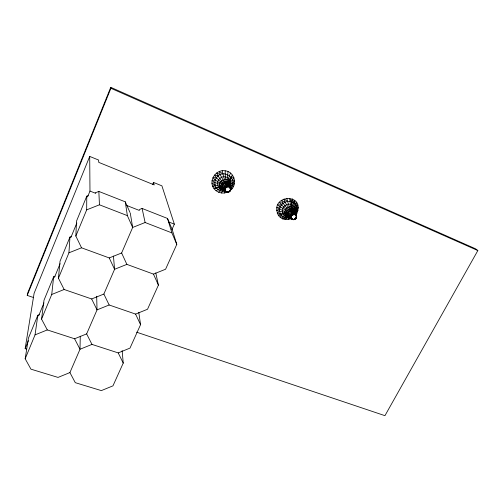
<?xml version="1.0" encoding="UTF-8"?>
<svg xmlns="http://www.w3.org/2000/svg" width="503" height="503" viewBox="0 0 503 503"><rect width="100%" height="100%" fill="white"/><g stroke="black" fill="none" stroke-linecap="round" stroke-linejoin="round"><path stroke-width="0.75" d="M130.283 213.134L132.654 227.469L121.625 252.984L109.239 257.932L81.53 247.803L75.852 236.058L86.679 209.852L86.761 196.189L88.182 195.629M292.375 219.478C299.662 221.358 296.166 209.405 290.979 214.592C290.904 215.85 290.313 219.189 292.3 219.025L293.985 219.528L296.034 218.189C297.644 215.403 293.192 212.844 291.633 215.756C290.897 217.101 291.841 218.56 292.375 219.478C288.766 215.649 283.698 213.435 278.455 215.536C268.061 193.913 307.786 192.272 295.965 214.875M295.129 214.058C299.291 208.82 293.934 203.816 292.312 199.031C290.231 203.941 291.847 209.512 294.632 213.8C296.154 214.548 297.198 216.328 296.355 217.944C294.425 221.509 290.998 218.66 288.98 216.831C279.435 215.121 288.074 201.734 293.909 208.726C294.532 211.229 296.21 215.674 296.644 217.114M229.173 191.423L228.519 192.064L226.985 192.152C228.651 192.486 230.569 191.316 230.468 189.537C230.336 183.645 221.339 189.046 226.771 191.725C228.488 192.071 230.355 191.354 230.707 189.618C228.896 184.098 228.896 180.231 232.575 175.176C228.085 179.231 229.161 184.746 230.707 189.618C230.443 191.297 228.67 192.492 227.004 192.171L225.69 191.404C223.087 187.745 217.95 185.733 214.045 188.726C208.009 181.03 215.781 169.083 225.206 170.787C234.543 171.674 237.913 184.909 230.387 190.329M80.273 336.205L80.002 349.258L69.917 372.572L58.027 377.413L30.941 369.164L25.175 358.771L28.432 338.117L37.819 315.274L39.265 314.689M230.707 189.618L230.751 188.889L230.475 190.354L229.632 191.033M295.588 217.975L295.733 218.811L293.708 219.736L291.325 218.635L290.476 217.466C289.357 212.436 298.002 215.41 292.916 210.575C283.654 209.399 289.338 221.66 295.135 219.277C295.286 218.843 295.94 218 296.537 217.56C297.154 216.347 294.915 220.182 296.204 218.214L296.663 216.51M225.394 186.343L224.602 188.015L225.419 190.543C225.262 191.737 224.539 189.851 224.344 189.549C221.477 185.003 215.699 186.324 211.958 183.356L214.775 182.677C218.874 182.809 222.068 187.204 224.816 188.531L225.507 187.11L226.84 186.299L228.381 186.211L230.028 186.971L227.846 185.607L225.394 186.343L224.244 188.656L224.709 190.367L224.244 188.656L224.803 186.99C222.093 182.35 217.233 179.577 214.492 175.031L218.069 176.006L225.394 186.343L226.124 186.626L227.909 185.89L228.658 186.06L229.902 186.921L230.343 188.348M230.003 190.543C230.833 189.549 230.034 188.581 230.242 187.531C225.614 183.35 225.017 176.729 225.206 170.787M230.594 188.109L230.255 187.437L230.475 190.354L229.236 191.511L227.004 192.171M230.751 188.889L230.468 189.537M296.305 217.177L296.273 216.271C295.242 212.555 291.174 207.739 293.777 203.061C288.093 198.427 278.731 203.941 279.599 211.134L277.191 213.121L284.968 213.819L288.018 215.491L291.74 219.094L290.803 217.189L291.539 214.039L283.076 203.319L281.435 200.433L285 202.137L292.205 213.63L293.023 214.096L293.922 213.656C289.747 209.556 288.137 203.803 286.785 198.295M230.129 187.669L226.979 185.626L224.382 179.364L222.917 173.9L219.314 171.504L220.213 174.66L226.143 185.877L224.885 188.015C224.659 188.531 225.922 189.304 224.709 189.574C223.841 183.67 216.152 181.954 212.914 177.578L216.372 177.867C223.238 167.53 239.057 179.156 230.255 188.455M230.355 189.53L230.726 188.921M295.123 218.987L293.123 219.591L291.325 218.635M75.852 236.058L76.519 221.106L86.761 196.189M227.972 192.203L227.991 191.863M283.076 203.319L279.291 202.432L290.979 214.592L290.35 215.994L290.476 217.466M295.035 218.528L295.135 219.277L294.507 219.17M296.537 215.8L296.412 216.095L296.236 215.158L296.607 216.617C296.701 215.454 294.833 212.844 294.28 214.53L291.111 215.749C291.639 216.567 290.753 218.39 291.111 215.749L285.126 210.065L277.713 204.878L281.479 204.922M291.859 219.069L291.13 217.944L291.111 215.749L292.985 214.36L294.538 214.215L294.859 214.662L295.311 214.152L292.224 210.417L290.734 206.859L289.627 198.295L291.444 201.778M290.916 217.246L290.879 216.655L291.256 216.774L291.514 218.528M227.098 192.039L226.771 191.725C225.948 192.297 224.03 190.341 225.218 190.033L224.797 189.587L224.904 188.568L225.784 187.493L228.406 186.33L226.979 185.626L224.59 183.136C217.724 185.997 227.865 196.459 230.299 190.077L230.374 189.719M113.445 256.084L114.571 269.3L103.87 294.048L91.653 298.958L64.151 289.495L58.442 278.222L68.936 252.814L69.967 237.051L71.369 236.492M230.563 173.076C228.243 177.421 227.281 183.708 229.764 187.588L230.192 187.6L230.581 188.983M229.89 190.738L229.846 191.215M294.764 212.266L294.488 209.826L296.204 206.45L296.512 202.439C293.28 206.199 293.35 211.43 296.236 215.341L296.33 216.045M296.141 215.397L295.77 214.624L293.922 213.656L295.311 214.152M58.442 278.222L60.02 261.246L69.967 237.051M96.683 296.223L97.029 309.879L86.642 333.891L74.589 338.77L47.295 329.924L41.554 319.103L51.734 294.469L53.658 276.732L55.041 276.178M226.425 191.819L226.205 191.436C224.703 191.63 224.237 189.103 224.552 187.94L224.803 186.99L225.507 187.11L226.979 185.626M292.312 199.031L291.979 207.192L294.5 213.605M41.554 319.103L44 300.234L53.658 276.732M25.175 358.771L35.047 334.866L37.819 315.274M291.155 215.655L290.872 215.447C291.438 215.862 292.413 214.586 292.476 213.913L292.947 213.391L291.262 210.417M224.709 190.367C222.1 186.965 217.629 187.317 214.045 188.726C216.46 191.844 220.459 193.454 224.363 193.02L224.916 190.279L224.659 188.958C224.294 190.995 226.658 192.649 228.519 192.064M26.64 349.12L25.15 348.648L34.11 293.293L89.71 156.42L98.632 160.055L98.751 162.368L154.22 184.922L153.49 182.413L161.909 185.846L174.352 224.168L171.793 229.89M294.576 219.27L293.928 219.736L293.985 219.421M33.179 297.411L27.225 295.412L27.646 293.111L110.742 87.327L475.454 248.752L477.85 250.544L384.946 415.673L136.552 332.162M228.048 171.58L227.086 179.734L228.676 185.827M224.363 193.02L227.243 192.278C223.577 191.021 218.912 191.863 216.453 188.065C214.297 185.085 214.328 180.904 216.372 177.867M227.985 192.19L226.369 191.882L225.369 190.914M224.59 183.136L226.759 182.815L228.582 183.582C233.065 194.177 226.715 182.664 232.436 180.2L234.593 180.558L232.713 182.765L230.16 184.582L229.632 186.827C232.726 171.636 209.826 183.67 223.992 189.713L223.125 190.272L221.414 193.014M224.816 188.531L224.722 188.99L224.715 187.738L224.445 188.776M230.707 189.505L230.311 190.668L230.129 190.304L230.644 189.945M230.67 188.958L229.745 186.978L226.143 185.877M224.602 188.015L227.13 185.915L227.909 185.89L226.759 182.815M292.979 219.692L293.796 219.39M290.948 216.692L286.459 212.486L279.687 208.965L276.631 210.411L279.599 211.134L280.07 213.215L278.455 215.536C280.68 218.535 284.478 220.018 288.156 219.578L289.275 217.164C282.969 218.34 279.731 209.217 284.981 205.746C289.778 201.25 297.914 207.117 294.827 213.008L295.902 212.788L298.072 210.373L295.324 211.398L294.695 212.323L294.752 211.053L296.657 208.525L297.745 204.872L296.204 206.45M281.07 215.064L280.322 217.503C282.887 216.365 286.144 214.819 288.728 216.736L287.571 217.17L285.346 219.591L284.855 217.83L282.529 216.573L280.07 213.215M229.657 187.147L228.4 186.261L227.608 186.16L227.519 186.745M296.305 218.038L296.11 217.642L295.94 218.145M293.777 203.061L294.657 200.446L295.223 204.583M225.162 190.26L225.834 191.429M225.696 191.517L222.961 188.895M294.563 213.712L292.916 210.575M224.753 188.487L224.344 189.549M27.225 295.412L110.912 88.277L110.742 87.327M25.15 348.648L28.438 340.663M38.593 315.972L43.968 302.9M54.425 277.486L60.102 263.691M70.854 237.548L76.833 223.024M87.585 196.887L89.974 191.077L89.71 156.42M290.35 215.994L290.747 217.749L291.941 219.025L293.067 219.427L291.677 218.937L292.325 219.484M152.554 184.576L153.49 182.413M227.123 191.913L227.897 191.888M122.141 350.61L123.229 363.097L112.961 385.845L101.336 390.611L75.28 382.67L69.917 372.572M138.778 312.275L140.557 324.687L129.988 348.107L118.211 352.905L91.967 344.404L80.002 349.258L74.589 338.77M155.767 272.884L158.401 285.132L147.517 309.257L135.584 314.086L109.157 304.988L97.029 309.879L91.653 298.958M139.312 209.556L142.091 208.449L167.505 218.453L172.152 229.431L176.786 244.383L165.575 269.237L153.478 274.104L126.869 264.377L114.571 269.3L109.239 257.932M293.695 214.536L293.758 213.957L295.198 214.272M230.198 186.688C234.316 180.439 225.174 173.365 219.905 178.408C214.932 182.073 218.032 190.964 224.319 190.272M291.463 216.403L291.136 216.29L291.734 215.818M296.55 210.688L298.273 207.582L296.657 208.525M292.205 213.63L291.734 214.882L292.105 215.341M295.16 218.792L295.733 218.811L293.123 219.591M232.436 180.2L233.945 177.729L231.405 177.842M290.872 215.447L293.023 214.096L294.519 214.052M225.501 187.191L224.715 187.738L226.042 186.739L226.337 187.191M291.3 215.523L293.708 213.347L292.224 210.417M218.585 192.253L221.408 189.807L222.672 189.361L224.501 190.096C214.089 185.217 230.11 175.132 229.965 186.607L229.871 185.576M296.21 217.56L296.537 216.648L296.104 215.781M229.871 186.091L232.223 185.324L234.467 183.482L232.713 182.765M282.529 216.573L282.673 218.88L285.949 216.736L287.483 216.428L288.98 216.831M293.651 214.19L291.734 214.882L290.979 214.592M282.673 218.88L286.339 216.887L288.728 216.762M225.501 188.072L224.715 187.738M228.381 186.211L228.658 186.06L225.753 182.809M216.07 190.788C218.667 188.927 222.502 187.594 224.854 190.549M226.08 186.808L226.84 186.299L229.072 186.764M226.136 186.89L227.469 186.393M229.909 187.254L231.097 187.537L233.587 186.286L232.223 185.324M230.204 190.128L230.613 189.964L230.267 189.933M225.3 188.487L224.552 187.94L225.375 188.311L226.199 186.984L227.494 186.506L228.136 186.745L227.608 186.16M293.104 214.687C292.746 213.165 295.871 214.385 296.198 215.322L295.16 214.536M291.533 216.215L291.143 216.749L291.344 217.912M35.047 334.866L47.295 329.924M51.734 294.469L64.151 289.495M68.936 252.814L81.53 247.803M176.786 244.383L171.913 232.895L145.122 222.508L132.654 227.469L127.366 215.624L125.266 201.829L98.84 191.429L95.287 192.831M86.679 209.852L99.456 204.803L127.366 215.624M215.083 185.249L212.637 186.185L216.133 187.6M229.714 187.059L228.393 186.538M226.319 191.92L225.111 190.939M284.855 217.83L288.678 218.189L290.608 217.629M227.13 185.915L225.696 186.525L225.061 187.77M292.488 219.383L293.086 219.66M288.156 219.578L290.923 218.849L288.678 218.189M230.129 190.304L228.695 192.027L227.381 191.863L227.752 192.209M230.707 189.084L232.009 188.795L231.097 187.537M280.322 206.846L276.807 207.601L279.687 208.965M229.11 186.456L229.443 186.299L229.267 184.287L228.582 183.582M295.701 218.271L296.223 218.239M295.714 214.9L295.192 214.435M215.246 180.099L212.052 180.414L214.775 182.677M296.066 217.912L296.173 218.245L296.355 217.944M292.362 219.283L293.067 219.427M293.922 213.656L294.632 213.8M279.599 211.134L284.692 212.593L290.803 217.189L290.577 215.259M295.902 212.788L297.147 213.071L294.859 214.662L294.532 214.328M290.759 217.636L289.068 216.938M225.237 188.682L224.948 190.304L225.419 190.543M290.149 210.738L293.192 213.693L294.538 214.215M295.16 213.467C295.343 209.292 289.879 206.984 287.345 210.512C282.189 213.687 294.708 221.263 291.218 218.113M89.974 191.077L95.796 193.359M126.341 205.337L139.438 210.474M168.53 221.886L174.352 224.168M230.091 188.072L230.519 188.241M291.677 218.937L292.287 219.201M110.912 88.277L477.85 250.544M293.972 219.685L293.406 219.427L293.708 219.736M220.213 174.66L216.674 172.957L218.069 176.006M291.577 218.176L291.004 217.265M292.017 219.025L290.068 217.478L292.212 219.132M293.136 210.663L294.538 211.776L296.412 216.095M291.111 215.749L291.608 216.045L291.935 215.177L293.029 214.467L294.28 214.53L293.758 213.957M287.603 201.395L283.994 199.025L285 202.137M292.432 219.446L290.747 217.749L290.822 218.107M295.204 214.347L295.783 214.731M289.847 217.397L291.96 219.006M291.539 214.039L292.903 214.196M225.872 187.575L225.551 187.254M295.248 213.938L295.77 214.624M292.256 214.53L292.557 214.963M229.267 184.287L229.846 185.5M295.751 214.46L296.236 215.341M86.642 333.891L91.967 344.404M230.242 187.531L230.575 188.191M118.211 352.905L123.229 363.097M103.87 294.048L109.157 304.988M135.584 314.086L140.557 324.687M121.625 252.984L126.869 264.377M226.702 186.399L226.903 186.896M153.478 274.104L158.401 285.132M125.266 201.829L129.969 212.429M225.199 187.883L225.375 188.311M291.438 215.63L291.608 216.045M290.577 216.994L290.929 217.9M230.343 189.983L230.475 190.354L230.412 189.794M228.67 191.907L228.595 191.448M167.505 218.453L171.913 232.895M230.141 187.298L230.487 188.682M222.225 170.762L222.917 173.9M296.097 215.108L296.254 215.831M142.091 208.449L145.122 222.508M98.84 191.429L99.456 204.803M229.324 191.278L229.236 191.744L228.645 191.674L229.324 191.278M225.199 190.964L224.866 190.304L225.143 190.958"/></g></svg>
